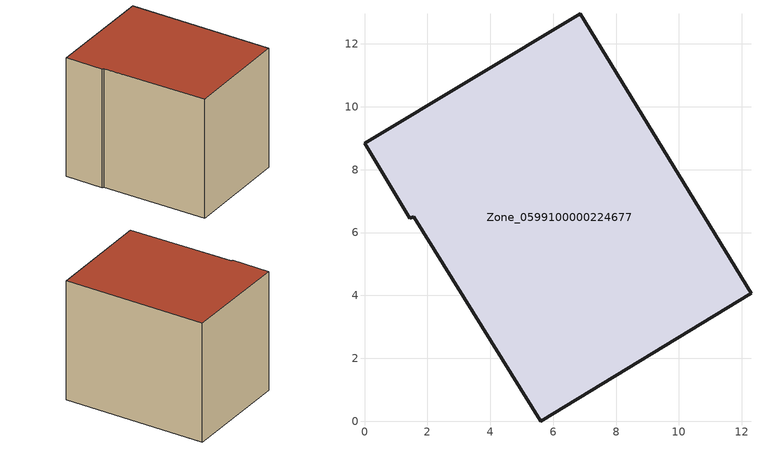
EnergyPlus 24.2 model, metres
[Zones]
Zone_0599100000224677
 floor ground (C_G): 5.61,0 1.56,6.5 1.44,6.46 0,8.84 6.86,12.96 12.29,4.08 z0
 wall outside (C_F): 1.56,6.5 5.61,0 12.29,4.08 6.86,12.96 0,8.84 1.44,6.46 1.56,6.5 z0:8.84
 roof outside (C_R): 0,8.84 1.44,6.46 1.56,6.5 5.61,0 12.29,4.08 6.86,12.96 z8.84
[BUILDING]
Pand.0599100000224677: North Axis=0; Terrain=City; Loads Convergence Tolerance Value=0.04; Temperature Convergence Tolerance Value=0.4; Solar Distribution=FullExterior; Maximum Number of Warmup Days=25; Minimum Number of Warmup Days=1
[Site:Location]
Rotterdam.The.Hague.AP_ZH_NLD Design_Conditions: Latitude=51.96; Longitude=4.45; Time Zone=1; Elevation=-4.5
[SITE:GROUNDTEMPERATURE:BUILDINGSURFACE]
18, 18, 18, 18, 18, 18, 18, 18, 18, 18, 18, 18
[MATERIAL] Thermal Absorptance=0.9; Solar Absorptance=0.7; Visible Absorptance=0.7
Name | Roughness | Thickness | Conductivity | Density | Specific Heat
G.TI.1946 | MediumSmooth | 0.15 | 1 | 540 | 1210
F.TI.1946 | Rough | 0.3 | 0.857143 | 1920 | 840
R.TI.1946 | MediumRough | 0.2 | 0.1 | 1500 | 1000
[CONSTRUCTION]
C_G: G.TI.1946
C_F: F.TI.1946
C_R: R.TI.1946
[ZONE]
Zone_0599100000224677: Type=1; Multiplier=1; Ceiling Height=Autocalculate; Volume=Autocalculate; Floor Area=autocalculate; Part of Total Floor Area=Yes
[ZONEINFILTRATION:DESIGNFLOWRATE]
Infil_Zone_0599100000224677: Zone or ZoneList or Space or SpaceList=Zone_0599100000224677; Schedule=AlwaysOn; Design Flow Rate Calculation Method=Flow/Area; Flow Rate per Floor Area=0.003; Constant Term Coefficient=1; Temperature Term Coefficient=0; Velocity Term Coefficient=0; Velocity Squared Term Coefficient=0
[HVACTEMPLATE:ZONE:IDEALLOADSAIRSYSTEM]
Zone_0599100000224677: Maximum Heating Supply Air Temperature=50; Minimum Cooling Supply Air Temperature=13; Maximum Heating Supply Air Humidity Ratio=0.0156; Minimum Cooling Supply Air Humidity Ratio=0.0077; Heating Limit=NoLimit; Cooling Limit=NoLimit; Dehumidification Control Type=ConstantSensibleHeatRatio; Cooling Sensible Heat Ratio=0.7; Dehumidification Setpoint=60; Humidification Control Type=None; Humidification Setpoint=30; Outdoor Air Method=None; Outdoor Air Flow Rate per Person=0.00944; Outdoor Air Flow Rate per Zone Floor Area=0; Outdoor Air Flow Rate per Zone=0; Demand Controlled Ventilation Type=None; Outdoor Air Economizer Type=NoEconomizer; Heat Recovery Type=None; Sensible Heat Recovery Effectiveness=0.7; Latent Heat Recovery Effectiveness=0.65
[ZONECONTROL:THERMOSTAT]
ThermostatControl_Zone_0599100000224677: Zone or ZoneList=Zone_0599100000224677; Control Type Schedule=DualSetpointControlType; Control 1=Thermostat_Zone_0599100000224677; Temperature Difference Between Cutout And Setpoint=0
[THERMOSTATSETPOINT:DUALSETPOINT]
Thermostat_Zone_0599100000224677: Heating Setpoint Temperature Schedule=HeatingSetpoint_Zone_0599100000224677; Cooling Setpoint Temperature Schedule=CoolingSetpoint_Zone_0599100000224677
[SCHEDULE:COMPACT]
HeatingSetpoint_Zone_0599100000224677: Through: 12/31, For: AllDays, Until: 24:00, 21
CoolingSetpoint_Zone_0599100000224677: Through: 12/31, For: AllDays, Until: 24:00, 24
DualSetpointControlType: Through: 12/31, For: AllDays, Until: 24:00, 4
AlwaysOn: Through: 12/31, For: AllDays, Until: 24:00, 1
